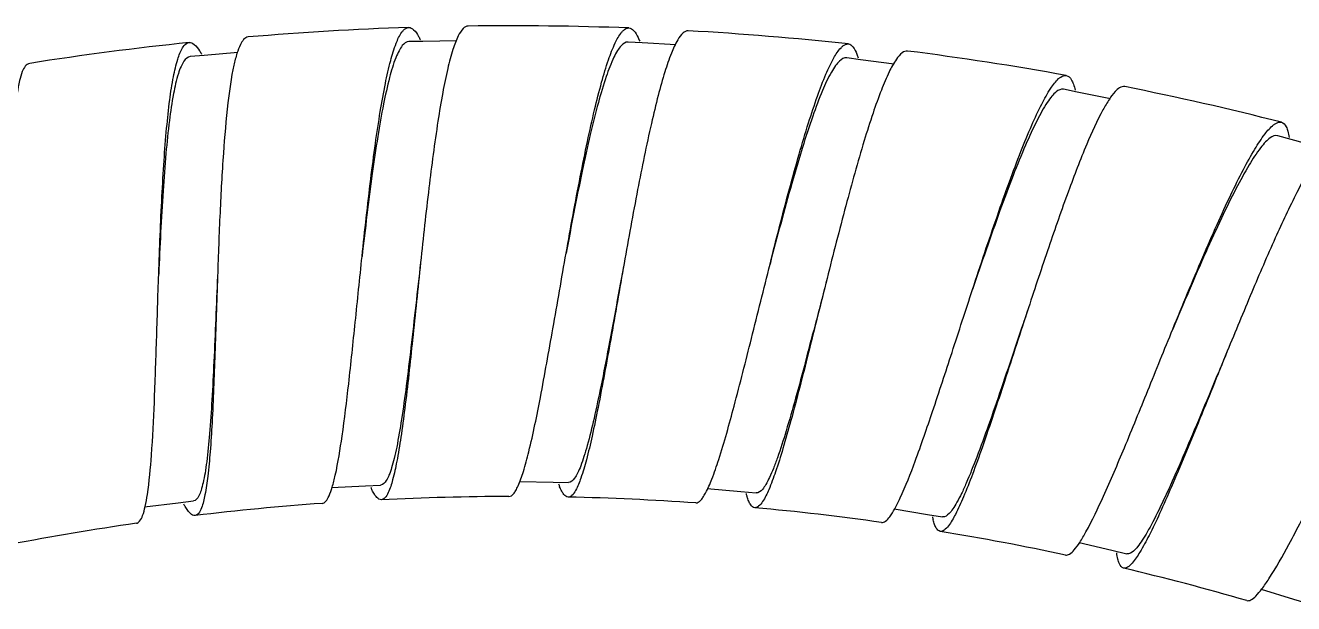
# Model space of a CAD drawing. Header units: millimetres. Extents: x 3766 to 4318, y 26587 to 26937.
# Drawn here: x 3889.31 to 3932.42, y 26917.83 to 26937.48 of the extents above; entities that cross this region are included whole.
import ezdxf

# ---------------------------------------------------------------- set-up
doc = ezdxf.new("R2010")
doc.units = ezdxf.units.MM

msp = doc.modelspace()

# ---------------------------------------------------------------- linework, layer by layer
for points in [[(3902.342, 26937.41), (3900.522, 26937.35), (3898.704, 26937.242), (3896.89, 26937.089)], [(3909.824, 26937.394), (3908.005, 26937.462), (3906.184, 26937.483), (3904.363, 26937.458)], [(3917.289, 26936.85), (3915.478, 26937.046), (3913.663, 26937.196), (3911.845, 26937.299)], [(3894.876, 26936.899), (3893.065, 26936.71), (3891.258, 26936.475), (3889.46, 26936.192)], [(3902.68, 26937.107), (3902.701, 26937.069), (3902.722, 26937.03), (3902.74, 26936.99)], [(3910.142, 26937.067), (3910.16, 26937.027), (3910.178, 26936.986), (3910.194, 26936.943)], [(3895.394, 26936.463), (3895.394, 26936.463), (3894.919, 26936.424), (3894.919, 26936.424)], [(3895.235, 26936.62), (3895.259, 26936.583), (3895.281, 26936.545), (3895.304, 26936.507)], [(3896.535, 26936.556), (3896.535, 26936.556), (3895.394, 26936.463), (3895.394, 26936.463)], [(3895.394, 26936.463), (3895.394, 26936.463), (3895.394, 26936.463), (3895.394, 26936.463)], [(3896.535, 26936.556), (3896.535, 26936.556), (3896.535, 26936.556), (3896.535, 26936.556)], [(3917.58, 26936.504), (3917.596, 26936.463), (3917.611, 26936.421), (3917.623, 26936.378)], [(3924.694, 26935.78), (3922.902, 26936.104), (3921.103, 26936.382), (3919.297, 26936.612)], [(3932.007, 26934.191), (3930.242, 26934.64), (3928.467, 26935.044), (3926.682, 26935.402)], [(3901.051, 26921.788), (3901.065, 26921.756), (3901.08, 26921.726), (3901.095, 26921.693)], [(3907.434, 26921.903), (3907.446, 26921.87), (3907.459, 26921.837), (3907.472, 26921.803)], [(3893.366, 26921.117), (3893.366, 26921.117), (3894.508, 26921.257), (3894.508, 26921.257)], [(3894.508, 26921.257), (3894.508, 26921.257), (3895.026, 26921.319), (3895.026, 26921.319)], [(3899.401, 26921.237), (3897.959, 26921.133), (3896.519, 26920.995), (3895.083, 26920.821)], [(3905.749, 26921.469), (3904.303, 26921.467), (3902.858, 26921.43), (3901.413, 26921.359)], [(3912.099, 26921.252), (3910.655, 26921.352), (3909.212, 26921.418), (3907.765, 26921.449)], [(3913.809, 26921.568), (3913.818, 26921.534), (3913.829, 26921.501), (3913.84, 26921.467)], [(3894.69, 26921.226), (3894.706, 26921.194), (3894.724, 26921.164), (3894.742, 26921.134)], [(3918.416, 26920.587), (3916.985, 26920.789), (3915.548, 26920.956), (3914.108, 26921.089)], [(3893.085, 26920.558), (3891.653, 26920.353), (3890.227, 26920.112), (3888.807, 26919.839)], [(3920.145, 26920.78), (3920.152, 26920.745), (3920.16, 26920.711), (3920.169, 26920.678)], [(3924.671, 26919.479), (3923.257, 26919.782), (3921.836, 26920.049), (3920.41, 26920.283)], [(3930.834, 26917.931), (3929.443, 26918.333), (3928.045, 26918.701), (3926.639, 26919.035)]]:
    msp.add_open_spline(points, degree=3)
for points, knots in [([(3900.758, 26929.63), (3900.85, 26930.505), (3900.946, 26931.381), (3901.053, 26932.256), (3901.053, 26932.256), (3901.104, 26932.659), (3901.156, 26933.063), (3901.212, 26933.466), (3901.212, 26933.466), (3901.263, 26933.831), (3901.318, 26934.196), (3901.377, 26934.56), (3901.377, 26934.56), (3901.43, 26934.877), (3901.487, 26935.194), (3901.551, 26935.51), (3901.551, 26935.51), (3901.604, 26935.771), (3901.662, 26936.03), (3901.732, 26936.287), (3901.732, 26936.287), (3901.784, 26936.485), (3901.844, 26936.681), (3901.917, 26936.873), (3901.917, 26936.873), (3901.968, 26937.006), (3902.027, 26937.135), (3902.11, 26937.249)], [0, 0, 0, 0, 0.142857, 0.142857, 0.142857, 0.142857, 0.285714, 0.285714, 0.285714, 0.285714, 0.428571, 0.428571, 0.428571, 0.428571, 0.571429, 0.571429, 0.571429, 0.571429, 0.714286, 0.714286, 0.714286, 0.714286, 0.857143, 0.857143, 0.857143, 0.857143, 1, 1, 1, 1]), ([(3902.11, 26937.249), (3902.128, 26937.273), (3902.146, 26937.296), (3902.168, 26937.319), (3902.168, 26937.319), (3902.214, 26937.366), (3902.276, 26937.408), (3902.342, 26937.41)], [0, 0, 0, 0, 0.5, 0.5, 0.5, 0.5, 1, 1, 1, 1]), ([(3902.342, 26937.41), (3902.403, 26937.412), (3902.462, 26937.378), (3902.51, 26937.337), (3902.51, 26937.337), (3902.585, 26937.273), (3902.633, 26937.19), (3902.68, 26937.107)], [0, 0, 0, 0, 0.5, 0.5, 0.5, 0.5, 1, 1, 1, 1]), ([(3904.363, 26937.458), (3904.3, 26937.457), (3904.243, 26937.419), (3904.195, 26937.374), (3904.195, 26937.374), (3904.12, 26937.303), (3904.073, 26937.216), (3904.029, 26937.127)], [0, 0, 0, 0, 0.5, 0.5, 0.5, 0.5, 1, 1, 1, 1]), ([(3907.695, 26929.744), (3907.848, 26930.611), (3908.006, 26931.476), (3908.175, 26932.34), (3908.175, 26932.34), (3908.254, 26932.739), (3908.334, 26933.138), (3908.418, 26933.535), (3908.418, 26933.535), (3908.496, 26933.895), (3908.575, 26934.255), (3908.66, 26934.614), (3908.66, 26934.614), (3908.735, 26934.927), (3908.814, 26935.238), (3908.9, 26935.549), (3908.9, 26935.549), (3908.972, 26935.806), (3909.048, 26936.061), (3909.135, 26936.313), (3909.135, 26936.313), (3909.201, 26936.507), (3909.275, 26936.698), (3909.363, 26936.884), (3909.363, 26936.884), (3909.423, 26937.014), (3909.49, 26937.139), (3909.581, 26937.248)], [0, 0, 0, 0, 0.142857, 0.142857, 0.142857, 0.142857, 0.285714, 0.285714, 0.285714, 0.285714, 0.428571, 0.428571, 0.428571, 0.428571, 0.571429, 0.571429, 0.571429, 0.571429, 0.714286, 0.714286, 0.714286, 0.714286, 0.857143, 0.857143, 0.857143, 0.857143, 1, 1, 1, 1]), ([(3909.581, 26937.248), (3909.6, 26937.271), (3909.62, 26937.293), (3909.644, 26937.313), (3909.644, 26937.313), (3909.693, 26937.359), (3909.759, 26937.396), (3909.824, 26937.394)], [0, 0, 0, 0, 0.5, 0.5, 0.5, 0.5, 1, 1, 1, 1]), ([(3909.824, 26937.394), (3909.886, 26937.392), (3909.942, 26937.354), (3909.988, 26937.309), (3909.988, 26937.309), (3910.059, 26937.238), (3910.101, 26937.154), (3910.142, 26937.067)], [0, 0, 0, 0, 0.5, 0.5, 0.5, 0.5, 1, 1, 1, 1]), ([(3911.845, 26937.299), (3911.782, 26937.303), (3911.72, 26937.268), (3911.671, 26937.226), (3911.671, 26937.226), (3911.59, 26937.161), (3911.537, 26937.077), (3911.486, 26936.991)], [0, 0, 0, 0, 0.5, 0.5, 0.5, 0.5, 1, 1, 1, 1]), ([(3894.657, 26936.722), (3894.673, 26936.747), (3894.69, 26936.772), (3894.709, 26936.794), (3894.709, 26936.794), (3894.753, 26936.845), (3894.811, 26936.892), (3894.876, 26936.899)], [0, 0, 0, 0, 0.5, 0.5, 0.5, 0.5, 1, 1, 1, 1]), ([(3894.876, 26936.899), (3894.936, 26936.904), (3894.998, 26936.875), (3895.049, 26936.837), (3895.049, 26936.837), (3895.128, 26936.778), (3895.182, 26936.699), (3895.235, 26936.62)], [0, 0, 0, 0, 0.5, 0.5, 0.5, 0.5, 1, 1, 1, 1]), ([(3896.89, 26937.089), (3896.767, 26937.078), (3896.684, 26936.951), (3896.623, 26936.833), (3896.623, 26936.833), (3896.571, 26936.73), (3896.536, 26936.634), (3896.506, 26936.533), (3896.506, 26936.533), (3896.464, 26936.402), (3896.429, 26936.263), (3896.399, 26936.127)], [0, 0, 0, 0, 0.333333, 0.333333, 0.333333, 0.333333, 0.666667, 0.666667, 0.666667, 0.666667, 1, 1, 1, 1]), ([(3902.35, 26936.933), (3902.261, 26936.933), (3902.184, 26936.865), (3902.125, 26936.794), (3902.125, 26936.794), (3902.079, 26936.739), (3902.046, 26936.682), (3902.014, 26936.622), (3902.014, 26936.622), (3901.974, 26936.544), (3901.938, 26936.464), (3901.905, 26936.382), (3901.905, 26936.382), (3901.817, 26936.163), (3901.752, 26935.938), (3901.693, 26935.712), (3901.693, 26935.712), (3901.614, 26935.414), (3901.548, 26935.113), (3901.488, 26934.812), (3901.488, 26934.812), (3901.414, 26934.445), (3901.352, 26934.077), (3901.291, 26933.708), (3901.291, 26933.708), (3901.224, 26933.288), (3901.163, 26932.866), (3901.105, 26932.445), (3901.105, 26932.445), (3900.977, 26931.508), (3900.865, 26930.569), (3900.758, 26929.629)], [0, 0, 0, 0, 0.125, 0.125, 0.125, 0.125, 0.25, 0.25, 0.25, 0.25, 0.375, 0.375, 0.375, 0.375, 0.5, 0.5, 0.5, 0.5, 0.625, 0.625, 0.625, 0.625, 0.75, 0.75, 0.75, 0.75, 0.875, 0.875, 0.875, 0.875, 1, 1, 1, 1]), ([(3903.974, 26936.952), (3903.974, 26936.952), (3902.827, 26936.939), (3902.827, 26936.939), (3902.827, 26936.939), (3902.827, 26936.939), (3902.35, 26936.933), (3902.35, 26936.933)], [0, 0, 0, 0, 0.5, 0.5, 0.5, 0.5, 1, 1, 1, 1]), ([(3904.029, 26937.127), (3903.954, 26936.98), (3903.898, 26936.824), (3903.847, 26936.665), (3903.847, 26936.665), (3903.778, 26936.452), (3903.722, 26936.235), (3903.67, 26936.017), (3903.67, 26936.017), (3903.607, 26935.745), (3903.551, 26935.472), (3903.5, 26935.198), (3903.5, 26935.198), (3903.44, 26934.877), (3903.386, 26934.555), (3903.337, 26934.232), (3903.337, 26934.232), (3903.219, 26933.476), (3903.12, 26932.716), (3903.029, 26931.956), (3903.029, 26931.956), (3902.929, 26931.111), (3902.837, 26930.265), (3902.747, 26929.42)], [0, 0, 0, 0, 0.166667, 0.166667, 0.166667, 0.166667, 0.333333, 0.333333, 0.333333, 0.333333, 0.5, 0.5, 0.5, 0.5, 0.666667, 0.666667, 0.666667, 0.666667, 0.833333, 0.833333, 0.833333, 0.833333, 1, 1, 1, 1]), ([(3909.799, 26936.916), (3909.711, 26936.921), (3909.628, 26936.86), (3909.565, 26936.793), (3909.565, 26936.793), (3909.515, 26936.742), (3909.477, 26936.687), (3909.442, 26936.63), (3909.442, 26936.63), (3909.396, 26936.556), (3909.355, 26936.479), (3909.316, 26936.398), (3909.316, 26936.398), (3909.213, 26936.187), (3909.131, 26935.967), (3909.057, 26935.747), (3909.057, 26935.747), (3908.958, 26935.454), (3908.871, 26935.158), (3908.789, 26934.86), (3908.789, 26934.86), (3908.691, 26934.5), (3908.602, 26934.137), (3908.516, 26933.773), (3908.516, 26933.773), (3908.42, 26933.36), (3908.329, 26932.944), (3908.24, 26932.528), (3908.24, 26932.528), (3908.046, 26931.603), (3907.868, 26930.673), (3907.695, 26929.744)], [0, 0, 0, 0, 0.125, 0.125, 0.125, 0.125, 0.25, 0.25, 0.25, 0.25, 0.375, 0.375, 0.375, 0.375, 0.5, 0.5, 0.5, 0.5, 0.625, 0.625, 0.625, 0.625, 0.75, 0.75, 0.75, 0.75, 0.875, 0.875, 0.875, 0.875, 1, 1, 1, 1]), ([(3911.486, 26936.991), (3911.402, 26936.848), (3911.334, 26936.695), (3911.272, 26936.541), (3911.272, 26936.541), (3911.189, 26936.333), (3911.117, 26936.12), (3911.051, 26935.906), (3911.051, 26935.906), (3910.968, 26935.641), (3910.893, 26935.372), (3910.824, 26935.103), (3910.824, 26935.103), (3910.741, 26934.786), (3910.665, 26934.469), (3910.592, 26934.151), (3910.592, 26934.151), (3910.423, 26933.404), (3910.27, 26932.655), (3910.125, 26931.903), (3910.125, 26931.903), (3909.965, 26931.068), (3909.814, 26930.232), (3909.665, 26929.394)], [0, 0, 0, 0, 0.166667, 0.166667, 0.166667, 0.166667, 0.333333, 0.333333, 0.333333, 0.333333, 0.5, 0.5, 0.5, 0.5, 0.666667, 0.666667, 0.666667, 0.666667, 0.833333, 0.833333, 0.833333, 0.833333, 1, 1, 1, 1]), ([(3911.418, 26936.82), (3911.418, 26936.82), (3910.274, 26936.887), (3910.274, 26936.887), (3910.274, 26936.887), (3910.274, 26936.887), (3909.799, 26936.916), (3909.799, 26936.916)], [0, 0, 0, 0, 0.5, 0.5, 0.5, 0.5, 1, 1, 1, 1]), ([(3917.037, 26936.725), (3917.058, 26936.746), (3917.08, 26936.765), (3917.104, 26936.784), (3917.104, 26936.784), (3917.156, 26936.824), (3917.223, 26936.857), (3917.289, 26936.85)], [0, 0, 0, 0, 0.5, 0.5, 0.5, 0.5, 1, 1, 1, 1]), ([(3917.289, 26936.85), (3917.349, 26936.844), (3917.402, 26936.801), (3917.444, 26936.754), (3917.444, 26936.754), (3917.509, 26936.679), (3917.547, 26936.592), (3917.58, 26936.504)], [0, 0, 0, 0, 0.5, 0.5, 0.5, 0.5, 1, 1, 1, 1]), ([(3893.845, 26929.025), (3893.875, 26929.905), (3893.909, 26930.787), (3893.956, 26931.666), (3893.956, 26931.666), (3893.976, 26932.073), (3894, 26932.478), (3894.028, 26932.885), (3894.028, 26932.885), (3894.053, 26933.253), (3894.081, 26933.621), (3894.116, 26933.989), (3894.116, 26933.989), (3894.146, 26934.308), (3894.179, 26934.628), (3894.222, 26934.948), (3894.222, 26934.948), (3894.255, 26935.212), (3894.295, 26935.475), (3894.346, 26935.737), (3894.346, 26935.737), (3894.385, 26935.938), (3894.431, 26936.137), (3894.491, 26936.334), (3894.491, 26936.334), (3894.534, 26936.469), (3894.582, 26936.603), (3894.657, 26936.722)], [0, 0, 0, 0, 0.142857, 0.142857, 0.142857, 0.142857, 0.285714, 0.285714, 0.285714, 0.285714, 0.428571, 0.428571, 0.428571, 0.428571, 0.571429, 0.571429, 0.571429, 0.571429, 0.714286, 0.714286, 0.714286, 0.714286, 0.857143, 0.857143, 0.857143, 0.857143, 1, 1, 1, 1]), ([(3894.919, 26936.424), (3894.831, 26936.417), (3894.758, 26936.343), (3894.704, 26936.269), (3894.704, 26936.269), (3894.663, 26936.211), (3894.633, 26936.151), (3894.606, 26936.089), (3894.606, 26936.089), (3894.571, 26936.01), (3894.54, 26935.927), (3894.514, 26935.844), (3894.514, 26935.844), (3894.441, 26935.621), (3894.392, 26935.392), (3894.349, 26935.162), (3894.349, 26935.162), (3894.291, 26934.858), (3894.247, 26934.553), (3894.208, 26934.248), (3894.208, 26934.248), (3894.16, 26933.878), (3894.123, 26933.506), (3894.091, 26933.134), (3894.091, 26933.134), (3894.053, 26932.71), (3894.021, 26932.284), (3893.993, 26931.86), (3893.993, 26931.86), (3893.932, 26930.916), (3893.886, 26929.97), (3893.845, 26929.025)], [0, 0, 0, 0, 0.125, 0.125, 0.125, 0.125, 0.25, 0.25, 0.25, 0.25, 0.375, 0.375, 0.375, 0.375, 0.5, 0.5, 0.5, 0.5, 0.625, 0.625, 0.625, 0.625, 0.75, 0.75, 0.75, 0.75, 0.875, 0.875, 0.875, 0.875, 1, 1, 1, 1]), ([(3914.624, 26929.369), (3914.839, 26930.224), (3915.057, 26931.079), (3915.287, 26931.93), (3915.287, 26931.93), (3915.394, 26932.322), (3915.503, 26932.714), (3915.615, 26933.104), (3915.615, 26933.104), (3915.717, 26933.46), (3915.822, 26933.813), (3915.933, 26934.165), (3915.933, 26934.165), (3916.03, 26934.473), (3916.13, 26934.778), (3916.238, 26935.082), (3916.238, 26935.082), (3916.328, 26935.332), (3916.422, 26935.582), (3916.526, 26935.827), (3916.526, 26935.827), (3916.606, 26936.014), (3916.693, 26936.2), (3916.794, 26936.38), (3916.794, 26936.38), (3916.863, 26936.503), (3916.939, 26936.623), (3917.037, 26936.725)], [0, 0, 0, 0, 0.142857, 0.142857, 0.142857, 0.142857, 0.285714, 0.285714, 0.285714, 0.285714, 0.428571, 0.428571, 0.428571, 0.428571, 0.571429, 0.571429, 0.571429, 0.571429, 0.714286, 0.714286, 0.714286, 0.714286, 0.857143, 0.857143, 0.857143, 0.857143, 1, 1, 1, 1]), ([(3917.231, 26936.377), (3917.143, 26936.389), (3917.056, 26936.333), (3916.988, 26936.27), (3916.988, 26936.27), (3916.935, 26936.222), (3916.894, 26936.171), (3916.854, 26936.116), (3916.854, 26936.116), (3916.803, 26936.046), (3916.756, 26935.971), (3916.712, 26935.895), (3916.712, 26935.895), (3916.594, 26935.692), (3916.498, 26935.479), (3916.407, 26935.264), (3916.407, 26935.264), (3916.288, 26934.979), (3916.179, 26934.69), (3916.078, 26934.399), (3916.078, 26934.399), (3915.953, 26934.046), (3915.838, 26933.692), (3915.729, 26933.334), (3915.729, 26933.334), (3915.603, 26932.928), (3915.482, 26932.52), (3915.365, 26932.11), (3915.365, 26932.11), (3915.105, 26931.199), (3914.863, 26930.285), (3914.624, 26929.369)], [0, 0, 0, 0, 0.125, 0.125, 0.125, 0.125, 0.25, 0.25, 0.25, 0.25, 0.375, 0.375, 0.375, 0.375, 0.5, 0.5, 0.5, 0.5, 0.625, 0.625, 0.625, 0.625, 0.75, 0.75, 0.75, 0.75, 0.875, 0.875, 0.875, 0.875, 1, 1, 1, 1]), ([(3918.92, 26936.333), (3918.825, 26936.198), (3918.746, 26936.05), (3918.673, 26935.901), (3918.673, 26935.901), (3918.576, 26935.699), (3918.49, 26935.493), (3918.408, 26935.284), (3918.408, 26935.284), (3918.307, 26935.024), (3918.213, 26934.762), (3918.125, 26934.498), (3918.125, 26934.498), (3918.019, 26934.188), (3917.921, 26933.876), (3917.826, 26933.565), (3917.826, 26933.565), (3917.603, 26932.831), (3917.398, 26932.094), (3917.202, 26931.353), (3917.202, 26931.353), (3916.982, 26930.532), (3916.771, 26929.707), (3916.563, 26928.882)], [0, 0, 0, 0, 0.166667, 0.166667, 0.166667, 0.166667, 0.333333, 0.333333, 0.333333, 0.333333, 0.5, 0.5, 0.5, 0.5, 0.666667, 0.666667, 0.666667, 0.666667, 0.833333, 0.833333, 0.833333, 0.833333, 1, 1, 1, 1]), ([(3918.839, 26936.167), (3918.839, 26936.167), (3917.703, 26936.315), (3917.703, 26936.315), (3917.703, 26936.315), (3917.703, 26936.315), (3917.231, 26936.377), (3917.231, 26936.377)], [0, 0, 0, 0, 0.5, 0.5, 0.5, 0.5, 1, 1, 1, 1]), ([(3919.297, 26936.612), (3919.234, 26936.62), (3919.171, 26936.591), (3919.118, 26936.553), (3919.118, 26936.553), (3919.035, 26936.493), (3918.976, 26936.414), (3918.92, 26936.333)], [0, 0, 0, 0, 0.5, 0.5, 0.5, 0.5, 1, 1, 1, 1]), ([(3889.46, 26936.192), (3889.337, 26936.174), (3889.262, 26936.038), (3889.21, 26935.914), (3889.21, 26935.914), (3889.166, 26935.807), (3889.138, 26935.707), (3889.114, 26935.604), (3889.114, 26935.604), (3889.083, 26935.467), (3889.056, 26935.324), (3889.036, 26935.183)], [0, 0, 0, 0, 0.333333, 0.333333, 0.333333, 0.333333, 0.666667, 0.666667, 0.666667, 0.666667, 1, 1, 1, 1]), ([(3896.399, 26936.127), (3896.305, 26935.704), (3896.246, 26935.274), (3896.197, 26934.845), (3896.197, 26934.845), (3896.131, 26934.276), (3896.083, 26933.706), (3896.043, 26933.136), (3896.043, 26933.136), (3895.996, 26932.468), (3895.96, 26931.796), (3895.929, 26931.126), (3895.929, 26931.126), (3895.897, 26930.402), (3895.869, 26929.679), (3895.845, 26928.956)], [0, 0, 0, 0, 0.25, 0.25, 0.25, 0.25, 0.5, 0.5, 0.5, 0.5, 0.75, 0.75, 0.75, 0.75, 1, 1, 1, 1]), ([(3921.508, 26928.506), (3921.784, 26929.344), (3922.061, 26930.18), (3922.351, 26931.012), (3922.351, 26931.012), (3922.484, 26931.396), (3922.62, 26931.779), (3922.759, 26932.16), (3922.759, 26932.16), (3922.886, 26932.506), (3923.016, 26932.852), (3923.151, 26933.195), (3923.151, 26933.195), (3923.27, 26933.495), (3923.392, 26933.792), (3923.521, 26934.088), (3923.521, 26934.088), (3923.628, 26934.331), (3923.74, 26934.573), (3923.86, 26934.81), (3923.86, 26934.81), (3923.954, 26934.992), (3924.053, 26935.171), (3924.167, 26935.344), (3924.167, 26935.344), (3924.244, 26935.462), (3924.329, 26935.577), (3924.434, 26935.672)], [0, 0, 0, 0, 0.142857, 0.142857, 0.142857, 0.142857, 0.285714, 0.285714, 0.285714, 0.285714, 0.428571, 0.428571, 0.428571, 0.428571, 0.571429, 0.571429, 0.571429, 0.571429, 0.714286, 0.714286, 0.714286, 0.714286, 0.857143, 0.857143, 0.857143, 0.857143, 1, 1, 1, 1]), ([(3924.434, 26935.672), (3924.457, 26935.692), (3924.48, 26935.709), (3924.505, 26935.727), (3924.505, 26935.727), (3924.561, 26935.764), (3924.63, 26935.792), (3924.694, 26935.78)], [0, 0, 0, 0, 0.5, 0.5, 0.5, 0.5, 1, 1, 1, 1]), ([(3924.694, 26935.78), (3924.767, 26935.767), (3924.826, 26935.704), (3924.866, 26935.638), (3924.866, 26935.638), (3924.897, 26935.589), (3924.919, 26935.539), (3924.937, 26935.487), (3924.937, 26935.487), (3924.96, 26935.422), (3924.98, 26935.352), (3924.996, 26935.284)], [0, 0, 0, 0, 0.333333, 0.333333, 0.333333, 0.333333, 0.666667, 0.666667, 0.666667, 0.666667, 1, 1, 1, 1]), ([(3924.603, 26935.313), (3924.516, 26935.331), (3924.425, 26935.281), (3924.353, 26935.224), (3924.353, 26935.224), (3924.297, 26935.179), (3924.251, 26935.13), (3924.208, 26935.078), (3924.208, 26935.078), (3924.152, 26935.011), (3924.1, 26934.939), (3924.05, 26934.865), (3924.05, 26934.865), (3923.919, 26934.67), (3923.808, 26934.465), (3923.703, 26934.255), (3923.703, 26934.255), (3923.563, 26933.981), (3923.435, 26933.701), (3923.312, 26933.417), (3923.312, 26933.417), (3923.165, 26933.075), (3923.024, 26932.73), (3922.889, 26932.381), (3922.889, 26932.381), (3922.735, 26931.985), (3922.587, 26931.586), (3922.441, 26931.186), (3922.441, 26931.186), (3922.118, 26930.297), (3921.812, 26929.402), (3921.508, 26928.506)], [0, 0, 0, 0, 0.125, 0.125, 0.125, 0.125, 0.25, 0.25, 0.25, 0.25, 0.375, 0.375, 0.375, 0.375, 0.5, 0.5, 0.5, 0.5, 0.625, 0.625, 0.625, 0.625, 0.75, 0.75, 0.75, 0.75, 0.875, 0.875, 0.875, 0.875, 1, 1, 1, 1]), ([(3926.192, 26934.989), (3926.192, 26934.989), (3925.068, 26935.217), (3925.068, 26935.217), (3925.068, 26935.217), (3925.068, 26935.217), (3924.603, 26935.313), (3924.603, 26935.313)], [0, 0, 0, 0, 0.5, 0.5, 0.5, 0.5, 1, 1, 1, 1]), ([(3926.682, 26935.402), (3926.56, 26935.426), (3926.445, 26935.327), (3926.354, 26935.23), (3926.354, 26935.23), (3926.275, 26935.146), (3926.216, 26935.063), (3926.158, 26934.976), (3926.158, 26934.976), (3926.083, 26934.861), (3926.009, 26934.738), (3925.942, 26934.615)], [0, 0, 0, 0, 0.333333, 0.333333, 0.333333, 0.333333, 0.666667, 0.666667, 0.666667, 0.666667, 1, 1, 1, 1]), ([(3925.942, 26934.615), (3925.735, 26934.235), (3925.557, 26933.839), (3925.39, 26933.44), (3925.39, 26933.44), (3925.169, 26932.913), (3924.963, 26932.379), (3924.766, 26931.843), (3924.766, 26931.843), (3924.533, 26931.213), (3924.313, 26930.578), (3924.096, 26929.943), (3924.096, 26929.943), (3923.863, 26929.258), (3923.636, 26928.57), (3923.41, 26927.883)], [0, 0, 0, 0, 0.25, 0.25, 0.25, 0.25, 0.5, 0.5, 0.5, 0.5, 0.75, 0.75, 0.75, 0.75, 1, 1, 1, 1]), ([(3931.739, 26934.1), (3931.763, 26934.119), (3931.787, 26934.136), (3931.814, 26934.151), (3931.814, 26934.151), (3931.872, 26934.184), (3931.943, 26934.207), (3932.007, 26934.191)], [0, 0, 0, 0, 0.5, 0.5, 0.5, 0.5, 1, 1, 1, 1]), ([(3932.007, 26934.191), (3932.079, 26934.172), (3932.133, 26934.105), (3932.169, 26934.037), (3932.169, 26934.037), (3932.195, 26933.986), (3932.213, 26933.935), (3932.228, 26933.882), (3932.228, 26933.882), (3932.246, 26933.815), (3932.261, 26933.745), (3932.273, 26933.676)], [0, 0, 0, 0, 0.333333, 0.333333, 0.333333, 0.333333, 0.666667, 0.666667, 0.666667, 0.666667, 1, 1, 1, 1]), ([(3928.316, 26927.16), (3928.649, 26927.975), (3928.985, 26928.79), (3929.332, 26929.599), (3929.332, 26929.599), (3929.492, 26929.972), (3929.655, 26930.344), (3929.821, 26930.715), (3929.821, 26930.715), (3929.972, 26931.052), (3930.126, 26931.388), (3930.285, 26931.721), (3930.285, 26931.721), (3930.424, 26932.01), (3930.567, 26932.299), (3930.717, 26932.584), (3930.717, 26932.584), (3930.84, 26932.821), (3930.969, 26933.054), (3931.106, 26933.281), (3931.106, 26933.281), (3931.212, 26933.456), (3931.325, 26933.629), (3931.449, 26933.792), (3931.449, 26933.792), (3931.536, 26933.904), (3931.628, 26934.014), (3931.739, 26934.1)], [0, 0, 0, 0, 0.142857, 0.142857, 0.142857, 0.142857, 0.285714, 0.285714, 0.285714, 0.285714, 0.428571, 0.428571, 0.428571, 0.428571, 0.571429, 0.571429, 0.571429, 0.571429, 0.714286, 0.714286, 0.714286, 0.714286, 0.857143, 0.857143, 0.857143, 0.857143, 1, 1, 1, 1]), ([(3931.881, 26933.732), (3931.795, 26933.756), (3931.702, 26933.712), (3931.626, 26933.658), (3931.626, 26933.658), (3931.567, 26933.618), (3931.519, 26933.571), (3931.47, 26933.523), (3931.47, 26933.523), (3931.411, 26933.46), (3931.354, 26933.392), (3931.299, 26933.322), (3931.299, 26933.322), (3931.155, 26933.138), (3931.029, 26932.941), (3930.908, 26932.74), (3930.908, 26932.74), (3930.751, 26932.474), (3930.603, 26932.204), (3930.46, 26931.93), (3930.46, 26931.93), (3930.289, 26931.598), (3930.124, 26931.262), (3929.965, 26930.925), (3929.965, 26930.925), (3929.783, 26930.541), (3929.607, 26930.154), (3929.434, 26929.766), (3929.434, 26929.766), (3929.049, 26928.902), (3928.681, 26928.032), (3928.316, 26927.16)], [0, 0, 0, 0, 0.125, 0.125, 0.125, 0.125, 0.25, 0.25, 0.25, 0.25, 0.375, 0.375, 0.375, 0.375, 0.5, 0.5, 0.5, 0.5, 0.625, 0.625, 0.625, 0.625, 0.75, 0.75, 0.75, 0.75, 0.875, 0.875, 0.875, 0.875, 1, 1, 1, 1]), ([(3933.446, 26933.296), (3933.446, 26933.296), (3932.34, 26933.603), (3932.34, 26933.603), (3932.34, 26933.603), (3932.34, 26933.603), (3931.881, 26933.732), (3931.881, 26933.732)], [0, 0, 0, 0, 0.5, 0.5, 0.5, 0.5, 1, 1, 1, 1]), ([(3933.169, 26932.94), (3932.935, 26932.576), (3932.731, 26932.193), (3932.535, 26931.808), (3932.535, 26931.808), (3932.277, 26931.297), (3932.035, 26930.779), (3931.799, 26930.257), (3931.799, 26930.257), (3931.524, 26929.646), (3931.259, 26929.029), (3930.998, 26928.41), (3930.998, 26928.41), (3930.717, 26927.743), (3930.442, 26927.073), (3930.167, 26926.404)], [0, 0, 0, 0, 0.25, 0.25, 0.25, 0.25, 0.5, 0.5, 0.5, 0.5, 0.75, 0.75, 0.75, 0.75, 1, 1, 1, 1]), ([(3899.848, 26922.194), (3899.947, 26922.633), (3900.016, 26923.077), (3900.079, 26923.522), (3900.079, 26923.522), (3900.163, 26924.115), (3900.236, 26924.708), (3900.303, 26925.302), (3900.303, 26925.302), (3900.382, 26925.997), (3900.454, 26926.694), (3900.526, 26927.392), (3900.526, 26927.392), (3900.602, 26928.137), (3900.679, 26928.883), (3900.758, 26929.63)], [0, 0, 0, 0, 0.25, 0.25, 0.25, 0.25, 0.5, 0.5, 0.5, 0.5, 0.75, 0.75, 0.75, 0.75, 1, 1, 1, 1]), ([(3906.061, 26921.827), (3906.133, 26921.985), (3906.189, 26922.15), (3906.24, 26922.316), (3906.24, 26922.316), (3906.308, 26922.539), (3906.369, 26922.765), (3906.425, 26922.993), (3906.425, 26922.993), (3906.577, 26923.604), (3906.7, 26924.222), (3906.82, 26924.84), (3906.82, 26924.84), (3906.968, 26925.617), (3907.107, 26926.395), (3907.244, 26927.173), (3907.244, 26927.173), (3907.395, 26928.03), (3907.543, 26928.887), (3907.695, 26929.744)], [0, 0, 0, 0, 0.2, 0.2, 0.2, 0.2, 0.4, 0.4, 0.4, 0.4, 0.6, 0.6, 0.6, 0.6, 0.8, 0.8, 0.8, 0.8, 1, 1, 1, 1]), ([(3893.462, 26921.536), (3893.529, 26921.98), (3893.568, 26922.428), (3893.6, 26922.877), (3893.6, 26922.877), (3893.643, 26923.474), (3893.672, 26924.071), (3893.697, 26924.669), (3893.697, 26924.669), (3893.727, 26925.369), (3893.75, 26926.071), (3893.772, 26926.772), (3893.772, 26926.772), (3893.796, 26927.523), (3893.819, 26928.273), (3893.845, 26929.025)], [0, 0, 0, 0, 0.25, 0.25, 0.25, 0.25, 0.5, 0.5, 0.5, 0.5, 0.75, 0.75, 0.75, 0.75, 1, 1, 1, 1]), ([(3902.747, 26929.42), (3902.637, 26928.458), (3902.532, 26927.496), (3902.418, 26926.534), (3902.418, 26926.534), (3902.367, 26926.1), (3902.315, 26925.666), (3902.259, 26925.231), (3902.259, 26925.231), (3902.209, 26924.85), (3902.156, 26924.468), (3902.098, 26924.087), (3902.098, 26924.087), (3902.049, 26923.774), (3901.996, 26923.459), (3901.934, 26923.148), (3901.934, 26923.148), (3901.907, 26923.021), (3901.879, 26922.892), (3901.848, 26922.765), (3901.848, 26922.765), (3901.822, 26922.658), (3901.794, 26922.552), (3901.762, 26922.447), (3901.762, 26922.447), (3901.736, 26922.361), (3901.706, 26922.275), (3901.673, 26922.194), (3901.673, 26922.194), (3901.647, 26922.132), (3901.62, 26922.072), (3901.582, 26922.012), (3901.582, 26922.012), (3901.533, 26921.938), (3901.471, 26921.863), (3901.389, 26921.858)], [0, 0, 0, 0, 0.111111, 0.111111, 0.111111, 0.111111, 0.222222, 0.222222, 0.222222, 0.222222, 0.333333, 0.333333, 0.333333, 0.333333, 0.444444, 0.444444, 0.444444, 0.444444, 0.555556, 0.555556, 0.555556, 0.555556, 0.666667, 0.666667, 0.666667, 0.666667, 0.777778, 0.777778, 0.777778, 0.777778, 0.888889, 0.888889, 0.888889, 0.888889, 1, 1, 1, 1]), ([(3902.747, 26929.42), (3902.655, 26928.546), (3902.566, 26927.672), (3902.474, 26926.799), (3902.474, 26926.799), (3902.391, 26926.02), (3902.307, 26925.24), (3902.209, 26924.463), (3902.209, 26924.463), (3902.168, 26924.135), (3902.124, 26923.809), (3902.075, 26923.482), (3902.075, 26923.482), (3902.034, 26923.209), (3901.99, 26922.936), (3901.938, 26922.665), (3901.938, 26922.665), (3901.897, 26922.453), (3901.852, 26922.242), (3901.796, 26922.032), (3901.796, 26922.032), (3901.756, 26921.885), (3901.711, 26921.739), (3901.646, 26921.601)], [0, 0, 0, 0, 0.166667, 0.166667, 0.166667, 0.166667, 0.333333, 0.333333, 0.333333, 0.333333, 0.5, 0.5, 0.5, 0.5, 0.666667, 0.666667, 0.666667, 0.666667, 0.833333, 0.833333, 0.833333, 0.833333, 1, 1, 1, 1]), ([(3909.665, 26929.394), (3909.487, 26928.444), (3909.315, 26927.493), (3909.134, 26926.543), (3909.134, 26926.543), (3909.052, 26926.114), (3908.97, 26925.683), (3908.883, 26925.255), (3908.883, 26925.255), (3908.806, 26924.878), (3908.726, 26924.5), (3908.642, 26924.126), (3908.642, 26924.126), (3908.571, 26923.815), (3908.496, 26923.506), (3908.412, 26923.199), (3908.412, 26923.199), (3908.376, 26923.073), (3908.339, 26922.947), (3908.299, 26922.824), (3908.299, 26922.824), (3908.266, 26922.718), (3908.231, 26922.615), (3908.191, 26922.512), (3908.191, 26922.512), (3908.159, 26922.428), (3908.123, 26922.345), (3908.084, 26922.266), (3908.084, 26922.266), (3908.054, 26922.206), (3908.024, 26922.148), (3907.979, 26922.089), (3907.979, 26922.089), (3907.929, 26922.019), (3907.859, 26921.946), (3907.777, 26921.948)], [0, 0, 0, 0, 0.111111, 0.111111, 0.111111, 0.111111, 0.222222, 0.222222, 0.222222, 0.222222, 0.333333, 0.333333, 0.333333, 0.333333, 0.444444, 0.444444, 0.444444, 0.444444, 0.555556, 0.555556, 0.555556, 0.555556, 0.666667, 0.666667, 0.666667, 0.666667, 0.777778, 0.777778, 0.777778, 0.777778, 0.888889, 0.888889, 0.888889, 0.888889, 1, 1, 1, 1]), ([(3909.665, 26929.394), (3909.511, 26928.53), (3909.362, 26927.666), (3909.208, 26926.802), (3909.208, 26926.802), (3909.071, 26926.03), (3908.931, 26925.259), (3908.778, 26924.491), (3908.778, 26924.491), (3908.714, 26924.167), (3908.648, 26923.845), (3908.576, 26923.522), (3908.576, 26923.522), (3908.516, 26923.252), (3908.453, 26922.983), (3908.382, 26922.717), (3908.382, 26922.717), (3908.326, 26922.507), (3908.266, 26922.299), (3908.195, 26922.095), (3908.195, 26922.095), (3908.145, 26921.95), (3908.091, 26921.808), (3908.016, 26921.675)], [0, 0, 0, 0, 0.166667, 0.166667, 0.166667, 0.166667, 0.333333, 0.333333, 0.333333, 0.333333, 0.5, 0.5, 0.5, 0.5, 0.666667, 0.666667, 0.666667, 0.666667, 0.833333, 0.833333, 0.833333, 0.833333, 1, 1, 1, 1]), ([(3912.435, 26921.588), (3912.518, 26921.74), (3912.585, 26921.899), (3912.647, 26922.061), (3912.647, 26922.061), (3912.732, 26922.279), (3912.808, 26922.502), (3912.88, 26922.725), (3912.88, 26922.725), (3913.074, 26923.323), (3913.243, 26923.93), (3913.403, 26924.539), (3913.403, 26924.539), (3913.607, 26925.304), (3913.801, 26926.07), (3913.992, 26926.838), (3913.992, 26926.838), (3914.203, 26927.681), (3914.412, 26928.526), (3914.624, 26929.369)], [0, 0, 0, 0, 0.2, 0.2, 0.2, 0.2, 0.4, 0.4, 0.4, 0.4, 0.6, 0.6, 0.6, 0.6, 0.8, 0.8, 0.8, 0.8, 1, 1, 1, 1]), ([(3895.845, 26928.956), (3895.802, 26927.991), (3895.766, 26927.025), (3895.72, 26926.06), (3895.72, 26926.06), (3895.7, 26925.624), (3895.679, 26925.188), (3895.653, 26924.752), (3895.653, 26924.752), (3895.631, 26924.367), (3895.605, 26923.983), (3895.573, 26923.599), (3895.573, 26923.599), (3895.548, 26923.282), (3895.517, 26922.964), (3895.477, 26922.649), (3895.477, 26922.649), (3895.459, 26922.52), (3895.441, 26922.39), (3895.419, 26922.262), (3895.419, 26922.262), (3895.401, 26922.154), (3895.38, 26922.045), (3895.355, 26921.938), (3895.355, 26921.938), (3895.335, 26921.85), (3895.312, 26921.763), (3895.284, 26921.679), (3895.284, 26921.679), (3895.264, 26921.614), (3895.241, 26921.552), (3895.207, 26921.487), (3895.207, 26921.487), (3895.165, 26921.41), (3895.108, 26921.33), (3895.026, 26921.319)], [0, 0, 0, 0, 0.111111, 0.111111, 0.111111, 0.111111, 0.222222, 0.222222, 0.222222, 0.222222, 0.333333, 0.333333, 0.333333, 0.333333, 0.444444, 0.444444, 0.444444, 0.444444, 0.555556, 0.555556, 0.555556, 0.555556, 0.666667, 0.666667, 0.666667, 0.666667, 0.777778, 0.777778, 0.777778, 0.777778, 0.888889, 0.888889, 0.888889, 0.888889, 1, 1, 1, 1]), ([(3895.845, 26928.956), (3895.814, 26928.079), (3895.787, 26927.202), (3895.756, 26926.325), (3895.756, 26926.325), (3895.73, 26925.541), (3895.7, 26924.759), (3895.657, 26923.976), (3895.657, 26923.976), (3895.64, 26923.647), (3895.62, 26923.318), (3895.593, 26922.989), (3895.593, 26922.989), (3895.572, 26922.713), (3895.548, 26922.439), (3895.514, 26922.164), (3895.514, 26922.164), (3895.489, 26921.949), (3895.459, 26921.735), (3895.418, 26921.522), (3895.418, 26921.522), (3895.389, 26921.372), (3895.354, 26921.224), (3895.299, 26921.082)], [0, 0, 0, 0, 0.166667, 0.166667, 0.166667, 0.166667, 0.333333, 0.333333, 0.333333, 0.333333, 0.5, 0.5, 0.5, 0.5, 0.666667, 0.666667, 0.666667, 0.666667, 0.833333, 0.833333, 0.833333, 0.833333, 1, 1, 1, 1]), ([(3916.563, 26928.882), (3916.32, 26927.945), (3916.079, 26927.009), (3915.833, 26926.074), (3915.833, 26926.074), (3915.721, 26925.651), (3915.608, 26925.228), (3915.49, 26924.807), (3915.49, 26924.807), (3915.387, 26924.436), (3915.282, 26924.066), (3915.171, 26923.696), (3915.171, 26923.696), (3915.078, 26923.391), (3914.982, 26923.089), (3914.875, 26922.788), (3914.875, 26922.788), (3914.831, 26922.665), (3914.785, 26922.543), (3914.737, 26922.421), (3914.737, 26922.421), (3914.697, 26922.32), (3914.654, 26922.218), (3914.607, 26922.119), (3914.607, 26922.119), (3914.569, 26922.037), (3914.527, 26921.957), (3914.483, 26921.881), (3914.483, 26921.881), (3914.45, 26921.823), (3914.413, 26921.767), (3914.367, 26921.712), (3914.367, 26921.712), (3914.31, 26921.647), (3914.236, 26921.581), (3914.154, 26921.589)], [0, 0, 0, 0, 0.111111, 0.111111, 0.111111, 0.111111, 0.222222, 0.222222, 0.222222, 0.222222, 0.333333, 0.333333, 0.333333, 0.333333, 0.444444, 0.444444, 0.444444, 0.444444, 0.555556, 0.555556, 0.555556, 0.555556, 0.666667, 0.666667, 0.666667, 0.666667, 0.777778, 0.777778, 0.777778, 0.777778, 0.888889, 0.888889, 0.888889, 0.888889, 1, 1, 1, 1]), ([(3916.563, 26928.882), (3916.349, 26928.03), (3916.138, 26927.177), (3915.924, 26926.327), (3915.924, 26926.327), (3915.733, 26925.565), (3915.54, 26924.807), (3915.333, 26924.049), (3915.333, 26924.049), (3915.246, 26923.732), (3915.157, 26923.415), (3915.062, 26923.098), (3915.062, 26923.098), (3914.983, 26922.833), (3914.902, 26922.57), (3914.812, 26922.309), (3914.812, 26922.309), (3914.741, 26922.104), (3914.666, 26921.901), (3914.582, 26921.701), (3914.582, 26921.701), (3914.522, 26921.562), (3914.456, 26921.423), (3914.373, 26921.296)], [0, 0, 0, 0, 0.166667, 0.166667, 0.166667, 0.166667, 0.333333, 0.333333, 0.333333, 0.333333, 0.5, 0.5, 0.5, 0.5, 0.666667, 0.666667, 0.666667, 0.666667, 0.833333, 0.833333, 0.833333, 0.833333, 1, 1, 1, 1]), ([(3919.052, 26921.42), (3919.241, 26921.829), (3919.402, 26922.249), (3919.558, 26922.671), (3919.558, 26922.671), (3919.765, 26923.232), (3919.96, 26923.798), (3920.152, 26924.364), (3920.152, 26924.364), (3920.375, 26925.029), (3920.593, 26925.696), (3920.81, 26926.363), (3920.81, 26926.363), (3921.043, 26927.077), (3921.274, 26927.793), (3921.508, 26928.506)], [0, 0, 0, 0, 0.25, 0.25, 0.25, 0.25, 0.5, 0.5, 0.5, 0.5, 0.75, 0.75, 0.75, 0.75, 1, 1, 1, 1]), ([(3923.41, 26927.883), (3923.099, 26926.966), (3922.794, 26926.048), (3922.481, 26925.133), (3922.481, 26925.133), (3922.341, 26924.718), (3922.197, 26924.304), (3922.05, 26923.892), (3922.05, 26923.892), (3921.922, 26923.529), (3921.789, 26923.168), (3921.653, 26922.808), (3921.653, 26922.808), (3921.539, 26922.511), (3921.421, 26922.215), (3921.294, 26921.924), (3921.294, 26921.924), (3921.242, 26921.803), (3921.187, 26921.684), (3921.131, 26921.566), (3921.131, 26921.566), (3921.083, 26921.467), (3921.033, 26921.37), (3920.979, 26921.273), (3920.979, 26921.273), (3920.934, 26921.194), (3920.888, 26921.118), (3920.838, 26921.045), (3920.838, 26921.045), (3920.801, 26920.99), (3920.762, 26920.938), (3920.711, 26920.887), (3920.711, 26920.887), (3920.649, 26920.824), (3920.57, 26920.764), (3920.49, 26920.777)], [0, 0, 0, 0, 0.111111, 0.111111, 0.111111, 0.111111, 0.222222, 0.222222, 0.222222, 0.222222, 0.333333, 0.333333, 0.333333, 0.333333, 0.444444, 0.444444, 0.444444, 0.444444, 0.555556, 0.555556, 0.555556, 0.555556, 0.666667, 0.666667, 0.666667, 0.666667, 0.777778, 0.777778, 0.777778, 0.777778, 0.888889, 0.888889, 0.888889, 0.888889, 1, 1, 1, 1]), ([(3923.41, 26927.883), (3923.135, 26927.049), (3922.865, 26926.214), (3922.592, 26925.381), (3922.592, 26925.381), (3922.347, 26924.635), (3922.101, 26923.892), (3921.841, 26923.153), (3921.841, 26923.153), (3921.732, 26922.841), (3921.621, 26922.531), (3921.504, 26922.223), (3921.504, 26922.223), (3921.407, 26921.964), (3921.306, 26921.707), (3921.198, 26921.453), (3921.198, 26921.453), (3921.114, 26921.253), (3921.025, 26921.057), (3920.926, 26920.863), (3920.926, 26920.863), (3920.857, 26920.727), (3920.782, 26920.594), (3920.69, 26920.473)], [0, 0, 0, 0, 0.166667, 0.166667, 0.166667, 0.166667, 0.333333, 0.333333, 0.333333, 0.333333, 0.5, 0.5, 0.5, 0.5, 0.666667, 0.666667, 0.666667, 0.666667, 0.833333, 0.833333, 0.833333, 0.833333, 1, 1, 1, 1]), ([(3925.364, 26920.266), (3925.581, 26920.659), (3925.772, 26921.066), (3925.958, 26921.477), (3925.958, 26921.477), (3926.204, 26922.023), (3926.439, 26922.572), (3926.669, 26923.124), (3926.669, 26923.124), (3926.939, 26923.771), (3927.204, 26924.421), (3927.467, 26925.07), (3927.467, 26925.07), (3927.75, 26925.767), (3928.031, 26926.464), (3928.316, 26927.16)], [0, 0, 0, 0, 0.25, 0.25, 0.25, 0.25, 0.5, 0.5, 0.5, 0.5, 0.75, 0.75, 0.75, 0.75, 1, 1, 1, 1]), ([(3930.167, 26926.404), (3929.793, 26925.51), (3929.423, 26924.615), (3929.046, 26923.724), (3929.046, 26923.724), (3928.876, 26923.32), (3928.704, 26922.916), (3928.528, 26922.515), (3928.528, 26922.515), (3928.374, 26922.162), (3928.218, 26921.811), (3928.055, 26921.462), (3928.055, 26921.462), (3927.921, 26921.173), (3927.782, 26920.887), (3927.635, 26920.604), (3927.635, 26920.604), (3927.573, 26920.488), (3927.512, 26920.374), (3927.446, 26920.261), (3927.446, 26920.261), (3927.392, 26920.166), (3927.335, 26920.072), (3927.275, 26919.98), (3927.275, 26919.98), (3927.225, 26919.906), (3927.173, 26919.832), (3927.119, 26919.764), (3927.119, 26919.764), (3927.078, 26919.712), (3927.035, 26919.664), (3926.98, 26919.616), (3926.98, 26919.616), (3926.915, 26919.559), (3926.832, 26919.505), (3926.753, 26919.523)], [0, 0, 0, 0, 0.111111, 0.111111, 0.111111, 0.111111, 0.222222, 0.222222, 0.222222, 0.222222, 0.333333, 0.333333, 0.333333, 0.333333, 0.444444, 0.444444, 0.444444, 0.444444, 0.555556, 0.555556, 0.555556, 0.555556, 0.666667, 0.666667, 0.666667, 0.666667, 0.777778, 0.777778, 0.777778, 0.777778, 0.888889, 0.888889, 0.888889, 0.888889, 1, 1, 1, 1]), ([(3930.167, 26926.404), (3929.835, 26925.591), (3929.506, 26924.777), (3929.175, 26923.965), (3929.175, 26923.965), (3928.879, 26923.24), (3928.58, 26922.515), (3928.269, 26921.796), (3928.269, 26921.796), (3928.138, 26921.494), (3928.005, 26921.192), (3927.867, 26920.892), (3927.867, 26920.892), (3927.752, 26920.64), (3927.633, 26920.392), (3927.507, 26920.145), (3927.507, 26920.145), (3927.41, 26919.953), (3927.307, 26919.763), (3927.194, 26919.577), (3927.194, 26919.577), (3927.115, 26919.446), (3927.031, 26919.319), (3926.931, 26919.205)], [0, 0, 0, 0, 0.166667, 0.166667, 0.166667, 0.166667, 0.333333, 0.333333, 0.333333, 0.333333, 0.5, 0.5, 0.5, 0.5, 0.666667, 0.666667, 0.666667, 0.666667, 0.833333, 0.833333, 0.833333, 0.833333, 1, 1, 1, 1]), ([(3931.584, 26918.674), (3931.828, 26919.052), (3932.047, 26919.444), (3932.261, 26919.842), (3932.261, 26919.842), (3932.545, 26920.368), (3932.818, 26920.899), (3933.085, 26921.433), (3933.085, 26921.433), (3933.401, 26922.059), (3933.71, 26922.687), (3934.018, 26923.316), (3934.018, 26923.316), (3934.348, 26923.989), (3934.677, 26924.664), (3935.009, 26925.337)], [0, 0, 0, 0, 0.25, 0.25, 0.25, 0.25, 0.5, 0.5, 0.5, 0.5, 0.75, 0.75, 0.75, 0.75, 1, 1, 1, 1]), ([(3899.401, 26921.237), (3899.446, 26921.24), (3899.487, 26921.271), (3899.52, 26921.304), (3899.52, 26921.304), (3899.572, 26921.358), (3899.604, 26921.422), (3899.634, 26921.489), (3899.634, 26921.489), (3899.676, 26921.585), (3899.713, 26921.685), (3899.743, 26921.786), (3899.743, 26921.786), (3899.784, 26921.921), (3899.817, 26922.056), (3899.848, 26922.194)], [0, 0, 0, 0, 0.25, 0.25, 0.25, 0.25, 0.5, 0.5, 0.5, 0.5, 0.75, 0.75, 0.75, 0.75, 1, 1, 1, 1]), ([(3899.719, 26921.772), (3899.719, 26921.772), (3900.869, 26921.833), (3900.869, 26921.833), (3900.869, 26921.833), (3900.869, 26921.833), (3901.389, 26921.858), (3901.389, 26921.858)], [0, 0, 0, 0, 0.5, 0.5, 0.5, 0.5, 1, 1, 1, 1]), ([(3901.413, 26921.359), (3901.356, 26921.356), (3901.301, 26921.396), (3901.259, 26921.439), (3901.259, 26921.439), (3901.227, 26921.473), (3901.202, 26921.507), (3901.178, 26921.545), (3901.178, 26921.545), (3901.148, 26921.593), (3901.12, 26921.643), (3901.095, 26921.693)], [0, 0, 0, 0, 0.333333, 0.333333, 0.333333, 0.333333, 0.666667, 0.666667, 0.666667, 0.666667, 1, 1, 1, 1]), ([(3905.749, 26921.469), (3905.808, 26921.469), (3905.862, 26921.513), (3905.903, 26921.558), (3905.903, 26921.558), (3905.935, 26921.594), (3905.959, 26921.632), (3905.982, 26921.671), (3905.982, 26921.671), (3906.011, 26921.722), (3906.037, 26921.774), (3906.061, 26921.827)], [0, 0, 0, 0, 0.333333, 0.333333, 0.333333, 0.333333, 0.666667, 0.666667, 0.666667, 0.666667, 1, 1, 1, 1]), ([(3906.106, 26921.981), (3906.106, 26921.981), (3907.256, 26921.96), (3907.256, 26921.96), (3907.256, 26921.96), (3907.256, 26921.96), (3907.777, 26921.948), (3907.777, 26921.948)], [0, 0, 0, 0, 0.5, 0.5, 0.5, 0.5, 1, 1, 1, 1]), ([(3907.765, 26921.449), (3907.708, 26921.45), (3907.657, 26921.493), (3907.617, 26921.54), (3907.617, 26921.54), (3907.587, 26921.574), (3907.565, 26921.612), (3907.545, 26921.649), (3907.545, 26921.649), (3907.518, 26921.699), (3907.494, 26921.751), (3907.472, 26921.803)], [0, 0, 0, 0, 0.333333, 0.333333, 0.333333, 0.333333, 0.666667, 0.666667, 0.666667, 0.666667, 1, 1, 1, 1]), ([(3908.016, 26921.675), (3907.981, 26921.613), (3907.945, 26921.553), (3907.89, 26921.503), (3907.89, 26921.503), (3907.854, 26921.473), (3907.811, 26921.447), (3907.765, 26921.449)], [0, 0, 0, 0, 0.5, 0.5, 0.5, 0.5, 1, 1, 1, 1]), ([(3912.491, 26921.739), (3912.491, 26921.739), (3913.636, 26921.636), (3913.636, 26921.636), (3913.636, 26921.636), (3913.636, 26921.636), (3914.154, 26921.589), (3914.154, 26921.589)], [0, 0, 0, 0, 0.5, 0.5, 0.5, 0.5, 1, 1, 1, 1]), ([(3893.085, 26920.558), (3893.129, 26920.564), (3893.168, 26920.596), (3893.198, 26920.632), (3893.198, 26920.632), (3893.247, 26920.69), (3893.275, 26920.756), (3893.299, 26920.822), (3893.299, 26920.822), (3893.335, 26920.921), (3893.363, 26921.023), (3893.386, 26921.125), (3893.386, 26921.125), (3893.418, 26921.261), (3893.441, 26921.398), (3893.462, 26921.536)], [0, 0, 0, 0, 0.25, 0.25, 0.25, 0.25, 0.5, 0.5, 0.5, 0.5, 0.75, 0.75, 0.75, 0.75, 1, 1, 1, 1]), ([(3901.646, 26921.601), (3901.616, 26921.538), (3901.584, 26921.475), (3901.532, 26921.423), (3901.532, 26921.423), (3901.5, 26921.39), (3901.459, 26921.362), (3901.413, 26921.359)], [0, 0, 0, 0, 0.5, 0.5, 0.5, 0.5, 1, 1, 1, 1]), ([(3912.099, 26921.252), (3912.158, 26921.248), (3912.214, 26921.288), (3912.258, 26921.331), (3912.258, 26921.331), (3912.292, 26921.364), (3912.318, 26921.4), (3912.344, 26921.438), (3912.344, 26921.438), (3912.377, 26921.485), (3912.407, 26921.536), (3912.435, 26921.588)], [0, 0, 0, 0, 0.333333, 0.333333, 0.333333, 0.333333, 0.666667, 0.666667, 0.666667, 0.666667, 1, 1, 1, 1]), ([(3914.108, 26921.089), (3914.051, 26921.094), (3914.003, 26921.142), (3913.967, 26921.19), (3913.967, 26921.19), (3913.94, 26921.229), (3913.92, 26921.267), (3913.901, 26921.307), (3913.901, 26921.307), (3913.878, 26921.359), (3913.857, 26921.412), (3913.84, 26921.467)], [0, 0, 0, 0, 0.333333, 0.333333, 0.333333, 0.333333, 0.666667, 0.666667, 0.666667, 0.666667, 1, 1, 1, 1]), ([(3914.373, 26921.296), (3914.335, 26921.237), (3914.293, 26921.18), (3914.236, 26921.136), (3914.236, 26921.136), (3914.198, 26921.107), (3914.153, 26921.085), (3914.108, 26921.089)], [0, 0, 0, 0, 0.5, 0.5, 0.5, 0.5, 1, 1, 1, 1]), ([(3918.416, 26920.587), (3918.461, 26920.58), (3918.507, 26920.602), (3918.546, 26920.628), (3918.546, 26920.628), (3918.608, 26920.669), (3918.653, 26920.725), (3918.696, 26920.782), (3918.696, 26920.782), (3918.758, 26920.867), (3918.812, 26920.956), (3918.865, 26921.049), (3918.865, 26921.049), (3918.932, 26921.17), (3918.993, 26921.295), (3919.052, 26921.42)], [0, 0, 0, 0, 0.25, 0.25, 0.25, 0.25, 0.5, 0.5, 0.5, 0.5, 0.75, 0.75, 0.75, 0.75, 1, 1, 1, 1]), ([(3895.083, 26920.821), (3895.026, 26920.814), (3894.968, 26920.851), (3894.923, 26920.891), (3894.923, 26920.891), (3894.889, 26920.921), (3894.861, 26920.955), (3894.836, 26920.991), (3894.836, 26920.991), (3894.801, 26921.037), (3894.77, 26921.085), (3894.742, 26921.134)], [0, 0, 0, 0, 0.333333, 0.333333, 0.333333, 0.333333, 0.666667, 0.666667, 0.666667, 0.666667, 1, 1, 1, 1]), ([(3895.299, 26921.082), (3895.273, 26921.015), (3895.247, 26920.95), (3895.199, 26920.893), (3895.199, 26920.893), (3895.168, 26920.859), (3895.129, 26920.826), (3895.083, 26920.821)], [0, 0, 0, 0, 0.5, 0.5, 0.5, 0.5, 1, 1, 1, 1]), ([(3918.842, 26921.045), (3918.842, 26921.045), (3919.976, 26920.861), (3919.976, 26920.861), (3919.976, 26920.861), (3919.976, 26920.861), (3920.49, 26920.777), (3920.49, 26920.777)], [0, 0, 0, 0, 0.5, 0.5, 0.5, 0.5, 1, 1, 1, 1]), ([(3920.41, 26920.283), (3920.352, 26920.293), (3920.308, 26920.343), (3920.276, 26920.394), (3920.276, 26920.394), (3920.251, 26920.434), (3920.235, 26920.473), (3920.219, 26920.515), (3920.219, 26920.515), (3920.199, 26920.568), (3920.182, 26920.623), (3920.169, 26920.678)], [0, 0, 0, 0, 0.333333, 0.333333, 0.333333, 0.333333, 0.666667, 0.666667, 0.666667, 0.666667, 1, 1, 1, 1]), ([(3920.69, 26920.473), (3920.647, 26920.417), (3920.601, 26920.361), (3920.54, 26920.321), (3920.54, 26920.321), (3920.501, 26920.295), (3920.454, 26920.277), (3920.41, 26920.283)], [0, 0, 0, 0, 0.5, 0.5, 0.5, 0.5, 1, 1, 1, 1]), ([(3924.671, 26919.479), (3924.717, 26919.468), (3924.763, 26919.486), (3924.804, 26919.51), (3924.804, 26919.51), (3924.869, 26919.547), (3924.917, 26919.598), (3924.964, 26919.653), (3924.964, 26919.653), (3925.031, 26919.733), (3925.093, 26919.819), (3925.151, 26919.907), (3925.151, 26919.907), (3925.228, 26920.024), (3925.297, 26920.144), (3925.364, 26920.266)], [0, 0, 0, 0, 0.25, 0.25, 0.25, 0.25, 0.5, 0.5, 0.5, 0.5, 0.75, 0.75, 0.75, 0.75, 1, 1, 1, 1]), ([(3925.129, 26919.905), (3925.129, 26919.905), (3926.247, 26919.644), (3926.247, 26919.644), (3926.247, 26919.644), (3926.247, 26919.644), (3926.753, 26919.523), (3926.753, 26919.523)], [0, 0, 0, 0, 0.5, 0.5, 0.5, 0.5, 1, 1, 1, 1]), ([(3926.639, 26919.035), (3926.572, 26919.051), (3926.528, 26919.118), (3926.499, 26919.184), (3926.499, 26919.184), (3926.475, 26919.237), (3926.461, 26919.288), (3926.448, 26919.34), (3926.448, 26919.34), (3926.432, 26919.408), (3926.42, 26919.479), (3926.409, 26919.55)], [0, 0, 0, 0, 0.333333, 0.333333, 0.333333, 0.333333, 0.666667, 0.666667, 0.666667, 0.666667, 1, 1, 1, 1]), ([(3926.931, 26919.205), (3926.884, 26919.151), (3926.836, 26919.099), (3926.772, 26919.063), (3926.772, 26919.063), (3926.73, 26919.04), (3926.682, 26919.024), (3926.639, 26919.035)], [0, 0, 0, 0, 0.5, 0.5, 0.5, 0.5, 1, 1, 1, 1]), ([(3930.834, 26917.931), (3930.876, 26917.919), (3930.926, 26917.933), (3930.969, 26917.954), (3930.969, 26917.954), (3931.036, 26917.986), (3931.089, 26918.036), (3931.139, 26918.086), (3931.139, 26918.086), (3931.212, 26918.163), (3931.28, 26918.244), (3931.345, 26918.329), (3931.345, 26918.329), (3931.429, 26918.44), (3931.508, 26918.556), (3931.584, 26918.674)], [0, 0, 0, 0, 0.25, 0.25, 0.25, 0.25, 0.5, 0.5, 0.5, 0.5, 0.75, 0.75, 0.75, 0.75, 1, 1, 1, 1]), ([(3931.319, 26918.325), (3931.319, 26918.325), (3932.418, 26917.983), (3932.418, 26917.983), (3932.418, 26917.983), (3932.418, 26917.983), (3932.914, 26917.828), (3932.914, 26917.828)], [0, 0, 0, 0, 0.5, 0.5, 0.5, 0.5, 1, 1, 1, 1])]:
    msp.add_open_spline(points, degree=3, knots=knots)

doc.saveas('drawing.dxf')
